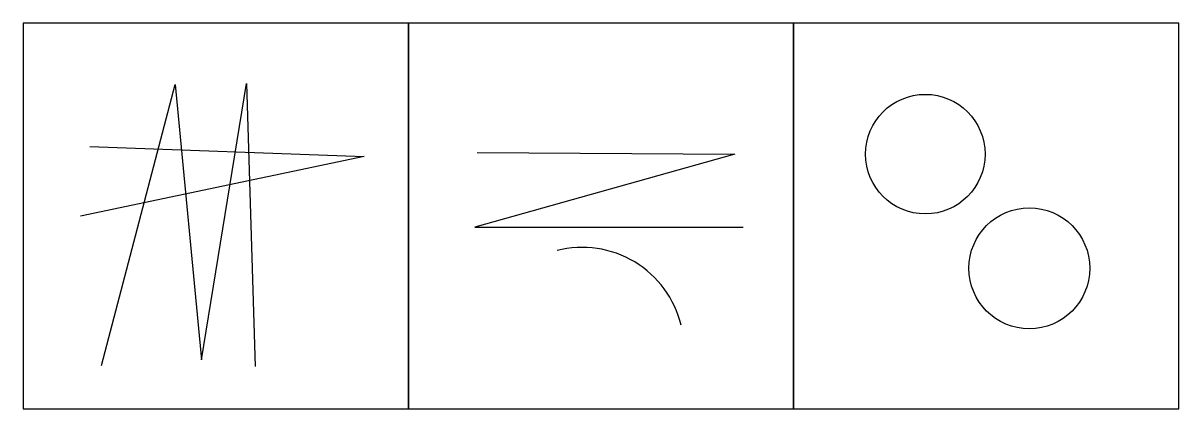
# Model space of a CAD drawing. Extents: x 0 to 150, y 0 to 50.
import ezdxf

# ---------------------------------------------------------------- set-up
doc = ezdxf.new("R2010")
doc.units = 0
doc.layers.get('0').update_dxf_attribs({"linetype": 'CONTINUOUS'})

# ---------------------------------------------------------------- blocks, each defined once
blk = doc.blocks.new('PEP')
at = {"color": 1}
for p, q in [((4.57, 1.96), (14.15, 38.41)), ((14.15, 38.41), (17.53, 2.72)), ((17.53, 2.72), (23.41, 38.52)), ((23.41, 38.52), (24.5, 1.85))]:
    blk.add_line(p, q, dxfattribs=at)
at = {"color": 4}
for p, q in [((3.05, 30.36), (38.65, 29.05)), ((38.65, 29.05), (1.85, 21.33))]:
    blk.add_line(p, q, dxfattribs=at)
blk = doc.blocks.new('POP')
at = {"color": 3}
for centre, radius in [((0.76, 18.93), 7.75), ((14.26, 4.13), 7.84)]:
    blk.add_circle(centre, radius, dxfattribs=at)

msp = doc.modelspace()

# ---------------------------------------------------------------- linework, layer by layer
for p, q in [((50, 50), (0, 50)), ((0, 50), (0, 0)), ((100, 50), (50, 50)), ((50, 50), (50, 0)), ((50, 0), (50, 50)), ((150, 50), (100, 50)), ((100, 50), (100, 0)), ((100, 0), (100, 50)), ((150, 0), (150, 50)), ((0, 0), (50, 0)), ((50, 0), (100, 0)), ((100, 0), (150, 0))]:
    msp.add_line(p, q)
at = {"color": 2}
for p, q in [((92.37, 33.02), (58.62, 23.56)), ((58.95, 33.24), (92.37, 33.02)), ((58.62, 23.56), (93.46, 23.56))]:
    msp.add_line(p, q, dxfattribs=at)
at = {"color": 3}
msp.add_arc((72.57, 7.72), 13.21, 13.629, 104.3637, dxfattribs=at)

# ---------------------------------------------------------------- block references
at = {"color": 1}
msp.add_blockref('PEP', (5.6, 3.65), dxfattribs=at)
at = {"color": 3}
msp.add_blockref('POP', (116.33, 14.09), dxfattribs=at)

doc.saveas('drawing.dxf')
